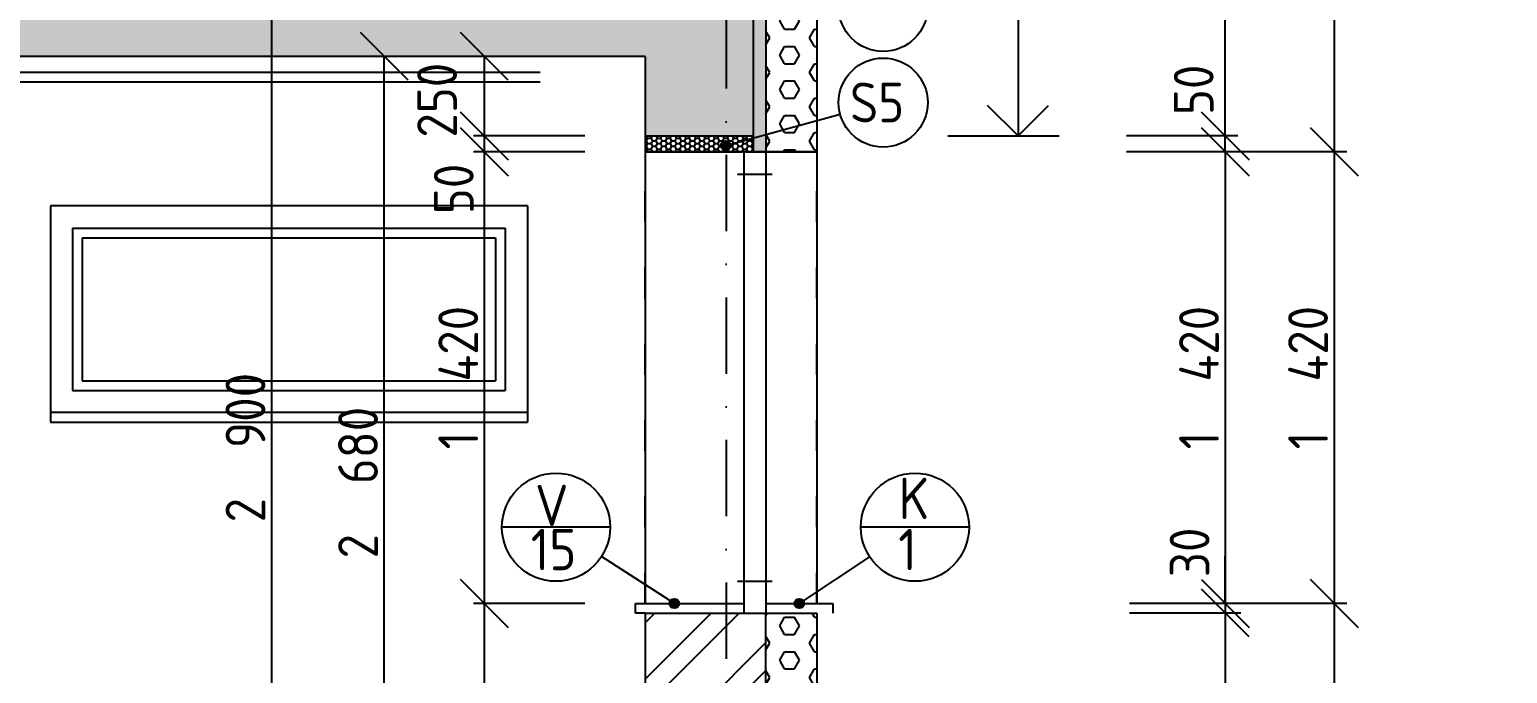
# Model space of a CAD drawing. Extents: x 3792242 to 5145247, y -1546315 to -1031918.
# Drawn here: x 4040157 to 4044803, y -1495390 to -1493366 of the extents above; entities that cross this region are included whole.
import ezdxf

# ---------------------------------------------------------------- set-up
doc = ezdxf.new("R2010")
doc.units = 0
doc.header["$MEASUREMENT"] = 0
doc.linetypes.add('ACAD_ISO03W100', pattern=[30, 12, -18])
doc.linetypes.add('BODKOCIARKOVANA_3', pattern=[5.6, 3, -1.3, 0, -1.3])
doc.layers.get('0').update_dxf_attribs({"linetype": 'CONTINUOUS'})
doc.layers.get('Defpoints').update_dxf_attribs({"color": 61, "linetype": 'CONTINUOUS'})
for name, color, linetype in [('KÓTY', 4, 'CONTINUOUS'), ('MÚRY', 1, 'CONTINUOUS'), ('OKNÁ', 143, 'CONTINUOUS'), ('osi', 253, 'CONTINUOUS'), ('POZEMOK', 7, 'CONTINUOUS'), ('TENKÁ', 7, 'CONTINUOUS'), ('ŠRAFY', 82, 'CONTINUOUS'), ('šrafy-múry', 8, 'CONTINUOUS')]:
    doc.layers.add(name, color=color, linetype=linetype)
doc.styles.add('STYLE1', font='isocp.shx')
doc.dimstyles.new('STANDARD-50', dxfattribs={"dimtxt": 125, "dimasz": 150, "dimexe": 10, "dimexo": 200, "dimgap": 20, "dimtad": 1, "dimdsep": 46, "dimlunit": 6, "dimtxsty": 'STYLE1', "dimblk1": 'OBLIQUE', "dimblk2": 'OBLIQUE', "dimsah": 1, "dimcen": 2.5, "dimse1": 1, "dimse2": 1, "dimadec": 0, "dimazin": 0, "dimtfac": 1, "dimtmove": 1, "dimatfit": 3, "dimldrblk": 'OBLIQUE', "dimfxl": 1, "dimtolj": 1, "dimtzin": 0, "dimarcsym": 0})

# ---------------------------------------------------------------- blocks, each defined once
blk = doc.blocks.new('_OBLIQUE')
at = {"color": 0, "linetype": 'ByBlock'}
blk.add_line((-0.5, -0.5), (0.5, 0.5), dxfattribs=at)
blk = doc.blocks.new('*D39894')
at = {"layer": 'Defpoints', "color": 0}
for p in [(4041587, -1493700.1), (4042092, -1493700.1), (4042092, -1493750.1)]:
    blk.add_point(p, dxfattribs=at)
at = {"layer": 'KÓTY', "color": 0, "lineweight": -2, "ltscale": 0.25}
blk.add_line((4041587, -1493750.1), (4041587, -1493700.1), dxfattribs=at)
at = {"layer": 'KÓTY', "color": 0, "linetype": 'ByBlock', "lineweight": -2, "xscale": 150, "yscale": 150, "zscale": 150}
for p, rotation in [((4041587, -1493700.1), 90), ((4041587, -1493750.1), 270)]:
    blk.add_blockref('_OBLIQUE', p, dxfattribs=dict(at, rotation=rotation))
at = {"layer": 'KÓTY', "color": 0, "insert": (4041490.5, -1493866.8), "char_height": 125, "attachment_point": 5, "rotation": 90, "style": 'STYLE1'}
blk.add_mtext('\\A1;50', dxfattribs=at)
blk = doc.blocks.new('*D39895')
at = {"layer": 'Defpoints', "color": 0}
for p in [(4041587, -1493450.1), (4042092, -1493450.1), (4042092, -1493700.1)]:
    blk.add_point(p, dxfattribs=at)
at = {"layer": 'KÓTY', "color": 0, "lineweight": -2, "ltscale": 0.25}
blk.add_line((4041587, -1493700.1), (4041587, -1493450.1), dxfattribs=at)
at = {"layer": 'KÓTY', "color": 0, "linetype": 'ByBlock', "lineweight": -2, "xscale": 150, "yscale": 150, "zscale": 150}
for p, rotation in [((4041587, -1493450.1), 90), ((4041587, -1493700.1), 270)]:
    blk.add_blockref('_OBLIQUE', p, dxfattribs=dict(at, rotation=rotation))
at = {"layer": 'KÓTY', "color": 0, "insert": (4041438, -1493587.8), "char_height": 125, "attachment_point": 5, "rotation": 90, "style": 'STYLE1'}
blk.add_mtext('\\A1;250', dxfattribs=at)
blk = doc.blocks.new('*D39896')
at = {"layer": 'Defpoints', "color": 0}
for p in [(4041587, -1495170.1), (4042092, -1495170.1), (4042092, -1496130.1)]:
    blk.add_point(p, dxfattribs=at)
at = {"layer": 'KÓTY', "color": 0, "lineweight": -2, "ltscale": 0.25}
blk.add_line((4041587, -1496130.1), (4041587, -1495170.1), dxfattribs=at)
at = {"layer": 'KÓTY', "color": 0, "linetype": 'ByBlock', "lineweight": -2, "xscale": 150, "yscale": 150, "zscale": 150}
for p, rotation in [((4041587, -1495170.1), 90), ((4041587, -1496130.1), 270)]:
    blk.add_blockref('_OBLIQUE', p, dxfattribs=dict(at, rotation=rotation))
at = {"layer": 'KÓTY', "color": 0, "insert": (4041504.5, -1495650.1), "char_height": 125, "attachment_point": 5, "rotation": 90, "style": 'STYLE1'}
blk.add_mtext('\\A1;960', dxfattribs=at)
blk = doc.blocks.new('*D39897')
at = {"layer": 'Defpoints', "color": 0}
for p in [(4041587, -1493750.1), (4042092, -1493750.1), (4042092, -1495170.1)]:
    blk.add_point(p, dxfattribs=at)
at = {"layer": 'KÓTY', "color": 0, "lineweight": -2, "ltscale": 0.25}
blk.add_line((4041587, -1495170.1), (4041587, -1493750.1), dxfattribs=at)
at = {"layer": 'KÓTY', "color": 0, "linetype": 'ByBlock', "lineweight": -2, "xscale": 150, "yscale": 150, "zscale": 150}
for p, rotation in [((4041587, -1493750.1), 90), ((4041587, -1495170.1), 270)]:
    blk.add_blockref('_OBLIQUE', p, dxfattribs=dict(at, rotation=rotation))
at = {"layer": 'KÓTY', "color": 0, "insert": (4041504.5, -1494460.1), "char_height": 125, "attachment_point": 5, "rotation": 90, "style": 'STYLE1'}
blk.add_mtext('\\A1;1ﾠ420', dxfattribs=at)
blk = doc.blocks.new('*D39898')
at = {"layer": 'Defpoints', "color": 0}
for p in [(4040918, -1493230.1), (4040918, -1493230.1), (4040918, -1496130.1)]:
    blk.add_point(p, dxfattribs=at)
at = {"layer": 'KÓTY', "color": 0, "lineweight": -2, "ltscale": 0.25}
blk.add_line((4040918, -1496130.1), (4040918, -1493230.1), dxfattribs=at)
at = {"layer": 'KÓTY', "color": 0, "linetype": 'ByBlock', "lineweight": -2, "xscale": 150, "yscale": 150, "zscale": 150}
for p, rotation in [((4040918, -1493230.1), 90), ((4040918, -1496130.1), 270)]:
    blk.add_blockref('_OBLIQUE', p, dxfattribs=dict(at, rotation=rotation))
at = {"layer": 'KÓTY', "color": 0, "insert": (4040835.5, -1494680.1), "char_height": 125, "attachment_point": 5, "rotation": 90, "style": 'STYLE1'}
blk.add_mtext('\\A1;2ﾠ900', dxfattribs=at)
blk = doc.blocks.new('*D39899')
at = {"layer": 'Defpoints', "color": 0}
for p in [(4041272, -1493450.1), (4041272, -1493450.1), (4041272, -1496130.1)]:
    blk.add_point(p, dxfattribs=at)
at = {"layer": 'KÓTY', "color": 0, "lineweight": -2, "ltscale": 0.25}
blk.add_line((4041272, -1496130.1), (4041272, -1493450.1), dxfattribs=at)
at = {"layer": 'KÓTY', "color": 0, "linetype": 'ByBlock', "lineweight": -2, "xscale": 150, "yscale": 150, "zscale": 150}
for p, rotation in [((4041272, -1493450.1), 90), ((4041272, -1496130.1), 270)]:
    blk.add_blockref('_OBLIQUE', p, dxfattribs=dict(at, rotation=rotation))
at = {"layer": 'KÓTY', "color": 0, "insert": (4041189.5, -1494790.1), "char_height": 125, "attachment_point": 5, "rotation": 90, "style": 'STYLE1'}
blk.add_mtext('\\A1;2ﾠ680', dxfattribs=at)
blk = doc.blocks.new('*D50005')
at = {"layer": 'Defpoints', "color": 0}
for p in [(4045438.5, -1495170.1), (4044259, -1496750.1), (4045438.5, -1496750.1)]:
    blk.add_point(p, dxfattribs=at)
at = {"layer": 'KÓTY', "color": 0, "lineweight": -2, "ltscale": 0.25}
blk.add_line((4044259, -1495170.1), (4044259, -1496750.1), dxfattribs=at)
at = {"layer": 'KÓTY', "color": 0, "linetype": 'ByBlock', "lineweight": -2, "xscale": 150, "yscale": 150, "zscale": 150}
for p, rotation in [((4044259, -1495170.1), 90), ((4044259, -1496750.1), 270)]:
    blk.add_blockref('_OBLIQUE', p, dxfattribs=dict(at, rotation=rotation))
at = {"layer": 'KÓTY', "color": 0, "insert": (4044176.5, -1495960.1), "char_height": 125, "attachment_point": 5, "rotation": 90, "style": 'STYLE1'}
blk.add_mtext('\\A1;1ﾠ580', dxfattribs=at)
blk = doc.blocks.new('*D50006')
at = {"layer": 'Defpoints', "color": 0}
for p in [(4045438.5, -1492180.1), (4044259, -1493750.1), (4045438.5, -1493750.1)]:
    blk.add_point(p, dxfattribs=at)
at = {"layer": 'KÓTY', "color": 0, "lineweight": -2, "ltscale": 0.25}
blk.add_line((4044259, -1492180.1), (4044259, -1493750.1), dxfattribs=at)
at = {"layer": 'KÓTY', "color": 0, "linetype": 'ByBlock', "lineweight": -2, "xscale": 150, "yscale": 150, "zscale": 150}
for p, rotation in [((4044259, -1492180.1), 90), ((4044259, -1493750.1), 270)]:
    blk.add_blockref('_OBLIQUE', p, dxfattribs=dict(at, rotation=rotation))
at = {"layer": 'KÓTY', "color": 0, "insert": (4044176.5, -1492965.1), "char_height": 125, "attachment_point": 5, "rotation": 90, "style": 'STYLE1'}
blk.add_mtext('\\A1;1ﾠ570', dxfattribs=at)
blk = doc.blocks.new('*D50007')
at = {"layer": 'Defpoints', "color": 0}
for p in [(4044878, -1493750.1), (4044259, -1495170.1), (4044878, -1495170.1)]:
    blk.add_point(p, dxfattribs=at)
at = {"layer": 'KÓTY', "color": 0, "lineweight": -2, "ltscale": 0.25}
blk.add_line((4044259, -1493750.1), (4044259, -1495170.1), dxfattribs=at)
at = {"layer": 'KÓTY', "color": 0, "linetype": 'ByBlock', "lineweight": -2, "xscale": 150, "yscale": 150, "zscale": 150}
for p, rotation in [((4044259, -1493750.1), 90), ((4044259, -1495170.1), 270)]:
    blk.add_blockref('_OBLIQUE', p, dxfattribs=dict(at, rotation=rotation))
at = {"layer": 'KÓTY', "color": 0, "insert": (4044176.5, -1494460.1), "char_height": 125, "attachment_point": 5, "rotation": 90, "style": 'STYLE1'}
blk.add_mtext('\\A1;1ﾠ420', dxfattribs=at)
blk = doc.blocks.new('*D50008')
at = {"layer": 'Defpoints', "color": 0}
for p in [(4043916, -1493700.1), (4044735, -1493700.1), (4044735, -1493750.1)]:
    blk.add_point(p, dxfattribs=at)
at = {"layer": 'KÓTY', "color": 0, "lineweight": -2, "ltscale": 0.25}
blk.add_line((4043916, -1493750.1), (4043916, -1493700.1), dxfattribs=at)
at = {"layer": 'KÓTY', "color": 0, "linetype": 'ByBlock', "lineweight": -2, "xscale": 150, "yscale": 150, "zscale": 150}
for p, rotation in [((4043916, -1493700.1), 90), ((4043916, -1493750.1), 270)]:
    blk.add_blockref('_OBLIQUE', p, dxfattribs=dict(at, rotation=rotation))
at = {"layer": 'KÓTY', "color": 0, "insert": (4043817, -1493555.3), "char_height": 125, "attachment_point": 5, "rotation": 90, "style": 'STYLE1'}
blk.add_mtext('\\A1;50', dxfattribs=at)
blk = doc.blocks.new('*D50009')
at = {"layer": 'Defpoints', "color": 0}
for p in [(4043916, -1492280.1), (4044735, -1492280.1), (4044735, -1493700.1)]:
    blk.add_point(p, dxfattribs=at)
at = {"layer": 'KÓTY', "color": 0, "lineweight": -2, "ltscale": 0.25}
blk.add_line((4043916, -1493700.1), (4043916, -1492280.1), dxfattribs=at)
at = {"layer": 'KÓTY', "color": 0, "linetype": 'ByBlock', "lineweight": -2, "xscale": 150, "yscale": 150, "zscale": 150}
for p, rotation in [((4043916, -1492280.1), 90), ((4043916, -1493700.1), 270)]:
    blk.add_blockref('_OBLIQUE', p, dxfattribs=dict(at, rotation=rotation))
at = {"layer": 'KÓTY', "color": 0, "insert": (4043833.5, -1492990.1), "char_height": 125, "attachment_point": 5, "rotation": 90, "style": 'STYLE1'}
blk.add_mtext('\\A1;1ﾠ420', dxfattribs=at)
blk = doc.blocks.new('*D50012')
at = {"layer": 'Defpoints', "color": 0}
for p in [(4044535, -1493750.1), (4043916, -1495170.1), (4044535, -1495170.1)]:
    blk.add_point(p, dxfattribs=at)
at = {"layer": 'KÓTY', "color": 0, "lineweight": -2, "ltscale": 0.25}
blk.add_line((4043916, -1493750.1), (4043916, -1495170.1), dxfattribs=at)
at = {"layer": 'KÓTY', "color": 0, "linetype": 'ByBlock', "lineweight": -2, "xscale": 150, "yscale": 150, "zscale": 150}
for p, rotation in [((4043916, -1493750.1), 90), ((4043916, -1495170.1), 270)]:
    blk.add_blockref('_OBLIQUE', p, dxfattribs=dict(at, rotation=rotation))
at = {"layer": 'KÓTY', "color": 0, "insert": (4043833.5, -1494460.1), "char_height": 125, "attachment_point": 5, "rotation": 90, "style": 'STYLE1'}
blk.add_mtext('\\A1;1ﾠ420', dxfattribs=at)
blk = doc.blocks.new('*D50020')
at = {"layer": 'Defpoints', "color": 0}
for p in [(4041196, -1495200.1), (4041196, -1496230.1), (4043916, -1496230.1)]:
    blk.add_point(p, dxfattribs=at)
at = {"layer": 'KÓTY', "color": 0, "lineweight": -2, "ltscale": 0.25}
blk.add_line((4043916, -1495200.1), (4043916, -1496230.1), dxfattribs=at)
at = {"layer": 'KÓTY', "color": 0, "linetype": 'ByBlock', "lineweight": -2, "xscale": 150, "yscale": 150, "zscale": 150}
for p, rotation in [((4043916, -1495200.1), 90), ((4043916, -1496230.1), 270)]:
    blk.add_blockref('_OBLIQUE', p, dxfattribs=dict(at, rotation=rotation))
at = {"layer": 'KÓTY', "color": 0, "insert": (4043833.5, -1495715.1), "char_height": 125, "attachment_point": 5, "rotation": 90, "style": 'STYLE1'}
blk.add_mtext('\\A1;1ﾠ030', dxfattribs=at)
blk = doc.blocks.new('*D50021')
at = {"layer": 'Defpoints', "color": 0}
for p in [(4041506, -1495170.1), (4041506, -1495200.1), (4043916, -1495200.1)]:
    blk.add_point(p, dxfattribs=at)
at = {"layer": 'KÓTY', "color": 0, "lineweight": -2, "ltscale": 0.25}
for p, q in [((4043916, -1495170.1), (4043916, -1495020.1)), ((4043916, -1495170.1), (4043916, -1495200.1)), ((4043916, -1495200.1), (4043916, -1495350.1))]:
    blk.add_line(p, q, dxfattribs=at)
at = {"layer": 'KÓTY', "color": 0, "linetype": 'ByBlock', "lineweight": -2, "xscale": 150, "yscale": 150, "zscale": 150}
for p, rotation in [((4043916, -1495170.1), 270), ((4043916, -1495200.1), 90)]:
    blk.add_blockref('_OBLIQUE', p, dxfattribs=dict(at, rotation=rotation))
at = {"layer": 'KÓTY', "color": 0, "insert": (4043804, -1495009.3), "char_height": 125, "attachment_point": 5, "rotation": 90, "style": 'STYLE1'}
blk.add_mtext('\\A1;30', dxfattribs=at)

msp = doc.modelspace()

# ---------------------------------------------------------------- hatches: boundary and pattern name
at = {"layer": 'TENKÁ'}
h = msp.add_hatch(color=256, dxfattribs=at)
h.dxf.hatch_style = 1
h.paths.add_polyline_path([(4042345.544, -1493715.284, 2.41421356), (4042360.544, -1493730.284, 0.41421356)])
h = msp.add_hatch(color=256, dxfattribs=at)
h.dxf.hatch_style = 1
h.paths.add_polyline_path([(4042184.044, -1495155.108, -2.41421356), (4042169.044, -1495170.108, -0.41421356)])
h = msp.add_hatch(color=256, dxfattribs=at)
h.dxf.hatch_style = 1
h.paths.add_polyline_path([(4042577.044, -1495155.108, -2.41421356), (4042562.044, -1495170.108, -0.41421356)])
at = {"layer": 'ŠRAFY'}
h = msp.add_hatch(dxfattribs=at)
h.set_pattern_fill('HONEY', color=256, scale=80, angle=180)
h.set_pattern_definition([(0, (-401918.956, 6630.162), (15, 8.660254038), [10, -20]), (120, (-401918.956, 6630.162), (-15, 8.660254038), [10, -20]), (60, (-401918.956, 6630.162), (9e-15, 17.320508076), [-20, 10])])
h.paths.add_polyline_path([(4042472.044, -1493750.108), (4042472.044, -1493294.514), (4042472.044, -1492280.108), (4042432.044, -1492280.108), (4042432.044, -1493700.108), (4042432.044, -1493750.108)])
h.paths.add_polyline_path([(4042469.544, -1493294.514, 1), (4042439.544, -1493294.514, 1)], flags=16)
h = msp.add_hatch(dxfattribs=at)
h.set_pattern_fill('SQUARE', color=256, scale=300)
h.set_pattern_definition([(0, (-1113810.456, 33513.662), (0, 37.5), [37.5, -37.5]), (90, (-1113810.456, 33513.662), (-37.5, 2e-15), [37.5, -37.5])])
h.paths.add_polyline_path([(4031322.044, -1493110.108), (4031322.044, -1493030.108), (4031572.044, -1493030.108), (4031572.044, -1493110.108), (4031572.044, -1493230.108), (4042072.044, -1493230.108), (4042072.044, -1492796.021), (4035799.544, -1492890.108), (4031461.23, -1492820.963), (4031406.83, -1492820.963), (4031406.83, -1492873.696), (4031406.83, -1492877.915), (4031406.83, -1493013.074, 0.39722787), (4031409.478, -1493015.882), (4031434.955, -1493018.696), (4031434.955, -1493021.727), (4031444.705, -1493022.29, -1.21070497), (4031446.674, -1493025.102), (4031404.017, -1493025.102), (4031371.673, -1493025.102, -0.41421316), (4031370.266, -1493022.29), (4031370.266, -1493018.071, 0.41420819), (4031367.429, -1493017.807, 0.35991249), (4031364.641, -1493018.071), (4031364.641, -1493022.29, -0.41421316), (4031363.235, -1493025.102), (4031328.549, -1493025.102, -0.41421316), (4031327.142, -1493022.29), (4031327.845, -1493016.662), (4031334.635, -1493011.281), (4031327.142, -1492998.304), (4031327.142, -1492876.509), (4031327.142, -1492872.29), (4031327.845, -1492866.662), (4031334.635, -1492861.281), (4031327.142, -1492848.304), (4031327.142, -1492725.102), (4031314.545, -1492725.102), (4031312.201, -1493500.108), (4032187.044, -1493500.108), (4032187.044, -1493450.108), (4031322.044, -1493450.108), (4031322.044, -1493230.108)])
h.paths.add_polyline_path([(4031446.756, -1493018.058), (4031519.33, -1493022.295), (4031519.166, -1493025.102), (4031448.675, -1493020.987, -1.34066688)], flags=16)
edge = h.paths.add_edge_path(flags=16)
edge.add_arc((4031448.642, -1493021.549), 0.563, 266.660889, 86.6591)
edge = h.paths.add_edge_path(flags=16)
edge.add_arc((4031444.705, -1493021.727), 0.562, 89.99853, 269.99853)
h = msp.add_hatch(dxfattribs=at)
h.set_pattern_fill('HEX', color=256, scale=250)
h.set_pattern_definition([(0, (-419312.956, 15630.16), (0, 54.12658774), [31.25, -62.5]), (120, (-419312.956, 15630.16), (-46.875, -27.06329387), [31.25, -62.5]), (60, (-419281.706, 15630.16), (-46.875, 27.06329387), [31.25, -62.5])])
h.paths.add_polyline_path([(4042632.044, -1493750.108), (4042632.044, -1493610.108), (4042632.044, -1493294.514), (4042472.044, -1493294.514), (4042472.044, -1493750.108)])
h = msp.add_hatch(dxfattribs=at)
h.set_pattern_fill('HONEY', color=256, scale=80, angle=180)
h.set_pattern_definition([(0, (-401918.956, 6630.162), (15, 8.660254038), [10, -20]), (120, (-401918.956, 6630.162), (-15, 8.660254038), [10, -20]), (60, (-401918.956, 6630.162), (3e-15, 17.320508076), [-20, 10])])
h.paths.add_polyline_path([(4042402.044, -1493750.108), (4042092.044, -1493750.108), (4042092.044, -1493700.108), (4042162.044, -1493700.108), (4042192.044, -1493700.108), (4042262.044, -1493700.108), (4042332.044, -1493700.108), (4042402.044, -1493700.108), (4042432.044, -1493700.108), (4042432.044, -1493750.108)])
h = msp.add_hatch(dxfattribs=at)
h.set_pattern_fill('ANSI32', color=256, scale=500)
h.set_pattern_definition([(45, (-529698.46, -368005.72), (-132.5825215, 132.5825215), []), (45, (-529610.07, -368005.72), (-132.5825215, 132.5825215), [])])
h.paths.add_polyline_path([(4042472.044, -1496230.108), (4042472.044, -1495200.108), (4042092.044, -1495200.108), (4042092.044, -1496130.108), (4042092.044, -1496230.108)])
h = msp.add_hatch(dxfattribs=at)
h.set_pattern_fill('HEX', color=256, scale=250)
h.set_pattern_definition([(0, (-419312.956, 21630.16), (0, 54.12658774), [31.25, -62.5]), (120, (-419312.956, 21630.16), (-46.875, -27.06329387), [31.25, -62.5]), (60, (-419281.706, 21630.16), (-46.875, 27.06329387), [31.25, -62.5])])
h.paths.add_polyline_path([(4042472.044, -1496750.108), (4042632.044, -1496750.108), (4042632.044, -1495987.819), (4042632.044, -1495200.108), (4042472.044, -1495200.108), (4042472.044, -1496230.108)])
at = {"layer": 'šrafy-múry'}
h = msp.add_hatch(dxfattribs=at)
h.set_pattern_fill('ANSI36', color=253, scale=800, angle=360)
h.set_pattern_definition([(45, (139723.04, 33513.66), (53.0330086, 194.4543648), [250, -50, 0, -50])])
h.paths.add_polyline_path([(4030422.044, -1493230.108), (4009362.044, -1493230.108), (4009162.044, -1493230.108), (4009162.044, -1492530.108), (4009002.044, -1492530.108), (4009002.044, -1493700.108), (4009252.044, -1493700.108), (4009252.044, -1493450.108), (4012402.044, -1493450.108), (4012517.044, -1493450.108), (4015592.044, -1493450.108), (4015592.044, -1493700.108), (4015892.044, -1493700.108), (4015892.044, -1493450.108), (4022232.044, -1493450.108), (4022232.044, -1493700.108), (4022532.044, -1493700.108), (4022532.044, -1493450.108), (4028872.044, -1493450.108), (4028872.044, -1493700.108), (4029172.044, -1493700.108), (4029172.044, -1493450.108), (4030422.044, -1493450.108)])
h.paths.add_polyline_path([(4031322.044, -1493450.108), (4032187.044, -1493450.108), (4032302.044, -1493450.108), (4035512.044, -1493450.108), (4035512.044, -1493700.108), (4035812.044, -1493700.108), (4035812.044, -1493450.108), (4042092.044, -1493450.108), (4042092.044, -1493700.108), (4042432.044, -1493700.108), (4042432.044, -1492280.108), (4042272.044, -1492280.108), (4042272.044, -1493230.108), (4042072.044, -1493230.108), (4031322.044, -1493230.108)])

# ---------------------------------------------------------------- linework, layer by layer
at = {"layer": 'KÓTY', "ltscale": 0.25}
for p, q in [((4041902.446, -1493700.108), (4041552.446, -1493700.108)), ((4043043.544, -1493700.108), (4043393.544, -1493700.108)), ((4043955.446, -1493700.108), (4043605.446, -1493700.108)), ((4041902.446, -1493750.108), (4041552.446, -1493750.108)), ((4043955.446, -1493750.108), (4043605.446, -1493750.108)), ((4044298.446, -1493750.108), (4043948.446, -1493750.108)), ((4041902.446, -1495170.108), (4041552.446, -1495170.108)), ((4043964.946, -1495170.108), (4043614.946, -1495170.108)), ((4043964.946, -1495200.108), (4043614.946, -1495200.108)), ((4044298.446, -1495170.108), (4043948.446, -1495170.108))]:
    msp.add_line(p, q, dxfattribs=at)
at = {"layer": 'MÚRY'}
for p, q in [((4042632.044, -1492180.108), (4042632.044, -1493750.108)), ((4042632.044, -1492180.108), (4042632.044, -1493610.108)), ((4042092.044, -1493450.108), (4035812.044, -1493450.108)), ((4042092.044, -1493450.108), (4042092.044, -1493750.108)), ((4042632.044, -1493750.108), (4042092.044, -1493750.108)), ((4042092.044, -1493750.108), (4042632.044, -1493750.108)), ((4042092.044, -1495200.108), (4042092.044, -1496130.108)), ((4042092.044, -1495200.108), (4042632.044, -1495200.108)), ((4042632.044, -1495200.108), (4042632.044, -1496750.108))]:
    msp.add_line(p, q, dxfattribs=at)
at = {"layer": 'OKNÁ', "ltscale": 0.25}
for p, q in [((4042345.544, -1493730.284), (4042705.477, -1493632.121)), ((4042402.044, -1493750.108), (4042402.044, -1495170.108)), ((4042402.044, -1493750.108), (4042402.044, -1495200.108)), ((4042472.044, -1493750.108), (4042472.044, -1495170.108)), ((4042472.044, -1493750.108), (4042472.044, -1495200.108)), ((4042382.044, -1493820.108), (4042492.044, -1493820.108)), ((4042382.044, -1493820.108), (4042492.044, -1493820.108)), ((4042382.044, -1493820.108), (4042492.044, -1493820.108)), ((4040322.044, -1494020.108), (4040322.044, -1494470.108)), ((4040322.044, -1494020.108), (4041622.044, -1494020.108)), ((4041622.044, -1494020.108), (4041622.044, -1494470.108)), ((4040322.044, -1494470.108), (4041622.044, -1494470.108)), ((4042382.044, -1495100.108), (4042492.044, -1495100.108))]:
    msp.add_line(p, q, dxfattribs=at)
for centre in [(4042840.544, -1493294.514), (4042840.544, -1493595.284)]:
    msp.add_circle(centre, 140, dxfattribs=at)
at = {"layer": 'osi', "linetype": 'BODKOCIARKOVANA_3', "ltscale": 80}
msp.add_line((4042347.044, -1487486.244), (4042347.044, -1507826.838), dxfattribs=at)
at = {"layer": 'POZEMOK'}
for p, q in [((4040222.044, -1493920.108), (4040222.044, -1494600.108)), ((4041722.044, -1493920.108), (4040222.044, -1493920.108)), ((4041722.044, -1493920.108), (4041722.044, -1494600.108)), ((4040292.044, -1493990.108), (4040292.044, -1494500.108)), ((4040292.044, -1493990.108), (4041652.044, -1493990.108)), ((4041652.044, -1493990.108), (4041652.044, -1494500.108)), ((4040292.044, -1494500.108), (4041652.044, -1494500.108)), ((4041722.044, -1494570.108), (4040222.044, -1494570.108)), ((4040222.044, -1494600.108), (4041722.044, -1494600.108))]:
    msp.add_line(p, q, dxfattribs=at)
at = {"layer": 'TENKÁ'}
for p, q in [((4042472.044, -1492180.108), (4042472.044, -1493750.108)), ((4042432.044, -1492280.108), (4042432.044, -1493750.108)), ((4038312.044, -1493500.108), (4041762.044, -1493500.108)), ((4038312.044, -1493530.108), (4041762.044, -1493530.108)), ((4042092.044, -1493700.108), (4042432.044, -1493700.108)), ((4042092.044, -1493700.108), (4042432.044, -1493700.108)), ((4042092.044, -1493700.108), (4042432.044, -1493700.108)), ((4042092.044, -1493700.108), (4042432.044, -1493700.108)), ((4042092.044, -1493750.108), (4042092.044, -1495170.108)), ((4042632.044, -1493750.108), (4042632.044, -1495170.108)), ((4042184.044, -1495170.108), (4041954.911, -1495022.34)), ((4042577.044, -1495170.108), (4042798.608, -1495023.856)), ((4042062.044, -1495170.108), (4042402.044, -1495170.108)), ((4042062.044, -1495200.108), (4042062.044, -1495170.108)), ((4042092.044, -1495200.108), (4042062.044, -1495200.108)), ((4042472.044, -1495170.108), (4042682.044, -1495170.108)), ((4042472.044, -1496750.108), (4042472.044, -1495200.108)), ((4042682.044, -1495170.108), (4042682.044, -1495200.108))]:
    msp.add_line(p, q, dxfattribs=at)
at = {"layer": 'TENKÁ', "linetype": 'ByBlock', "ltscale": 0.25}
for p, q in [((4043264.544, -1493300.108), (4043264.544, -1493700.108)), ((4043264.544, -1493700.108), (4043169.084, -1493604.649)), ((4043264.544, -1493700.108), (4043360.003, -1493604.649))]:
    msp.add_line(p, q, dxfattribs=at)
at = {"layer": 'TENKÁ', "linetype": 'ACAD_ISO03W100', "ltscale": 8}
for p, q in [((4042092.044, -1495170.108), (4042092.044, -1493750.108)), ((4042632.044, -1495170.108), (4042632.044, -1493750.108))]:
    msp.add_line(p, q, dxfattribs=at)
at = {"layer": 'TENKÁ', "ltscale": 0.25}
for p, q in [((4041982.044, -1494930.204), (4041642.044, -1494930.204)), ((4043110.486, -1494930.204), (4042770.486, -1494930.204))]:
    msp.add_line(p, q, dxfattribs=at)
at = {"layer": 'TENKÁ'}
for centre in [(4042345.544, -1493730.284), (4042184.044, -1495170.108), (4042577.044, -1495170.108)]:
    msp.add_circle(centre, 15, dxfattribs=at)
at = {"layer": 'TENKÁ', "ltscale": 0.25}
for centre in [(4041812.044, -1494930.204), (4042940.486, -1494930.204)]:
    msp.add_circle(centre, 170, dxfattribs=at)

# ---------------------------------------------------------------- texts
at = {"layer": 'TENKÁ', "ltscale": 0.25, "style": 'STYLE1'}
msp.add_text('S5', height=125, dxfattribs=at).set_placement((4042736.239, -1493657.462))
at = {"layer": 'TENKÁ', "style": 'STYLE1'}
for s, p in [('K', (4042888.956, -1494904.704)), ('V', (4041746.013, -1494926.704)), ('15', (4041732.513, -1495065.341)), ('1', (4042887.956, -1495065.341))]:
    msp.add_text(s, height=130, dxfattribs=at).set_placement(p)

# ---------------------------------------------------------------- dimensions: what is measured, and where the dimension line sits
at = {"layer": 'KÓTY', "ltscale": 0.25}
for base, p1, p2, picture, middle in [((4044259.044, -1493750.108), (4045438.544, -1492180.108), (4045438.544, -1493750.108), '*D50006', (4044176.501, -1492965.108)), ((4043916.044, -1492280.108), (4044735.044, -1493700.108), (4044735.044, -1492280.108), '*D50009', (4043833.501, -1492990.108)), ((4040918.044, -1493230.108), (4040918.044, -1496130.108), (4040918.044, -1493230.108), '*D39898', (4040835.501, -1494680.108)), ((4041272.044, -1493450.108), (4041272.044, -1496130.108), (4041272.044, -1493450.108), '*D39899', (4041189.501, -1494790.108)), ((4041587.044, -1493750.108), (4042092.044, -1495170.108), (4042092.044, -1493750.108), '*D39897', (4041504.501, -1494460.108)), ((4043916.044, -1495170.108), (4044535.044, -1493750.108), (4044535.044, -1495170.108), '*D50012', (4043833.501, -1494460.108)), ((4044259.044, -1495170.108), (4044878.044, -1493750.108), (4044878.044, -1495170.108), '*D50007', (4044176.501, -1494460.108)), ((4041587.044, -1495170.108), (4042092.044, -1496130.108), (4042092.044, -1495170.108), '*D39896', (4041504.544, -1495650.108)), ((4044259.044, -1496750.108), (4045438.544, -1495170.108), (4045438.544, -1496750.108), '*D50005', (4044176.501, -1495960.108)), ((4043916.044, -1496230.108), (4041196.044, -1495200.108), (4041196.044, -1496230.108), '*D50020', (4043833.501, -1495715.108))]:
    dim = msp.add_linear_dim(base=base, p1=p1, p2=p2, angle=90, dimstyle='STANDARD-50', override={"dimtxsty": 'STYLE1', "dimldrblk": 'OBLIQUE'}, dxfattribs=at)
    dim.commit()
    dim.dimension.update_dxf_attribs({"geometry": picture, "text_midpoint": middle})
for base, p1, p2, picture, middle in [((4041587.044, -1493450.108), (4042092.044, -1493700.108), (4042092.044, -1493450.108), '*D39895', (4041520.544, -1493587.838)), ((4043916.044, -1493700.108), (4044735.044, -1493750.108), (4044735.044, -1493700.108), '*D50008', (4043899.544, -1493555.338)), ((4041587.044, -1493700.108), (4042092.044, -1493750.108), (4042092.044, -1493700.108), '*D39894', (4041573.044, -1493866.838)), ((4043916.044, -1495200.108), (4041506.044, -1495170.108), (4041506.044, -1495200.108), '*D50021', (4043886.544, -1495009.338))]:
    dim = msp.add_linear_dim(base=base, p1=p1, p2=p2, angle=90, dimstyle='STANDARD-50', override={"dimtxsty": 'STYLE1', "dimldrblk": 'OBLIQUE'}, dxfattribs=at)
    dim.commit()
    dim.dimension.update_dxf_attribs({"geometry": picture, "text_midpoint": middle, "dimtype": 160})

doc.saveas('drawing.dxf')
